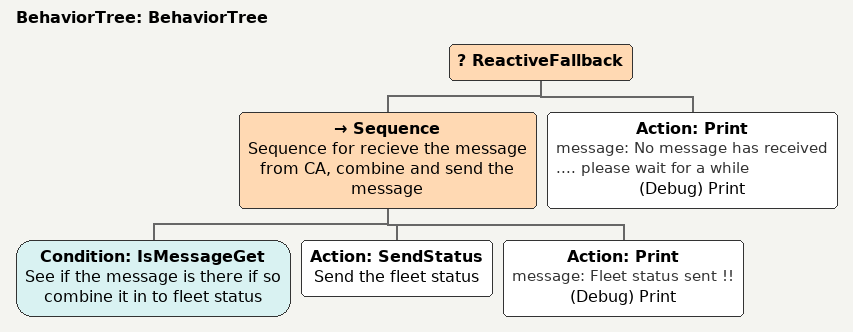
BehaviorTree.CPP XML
<?xml version="1.0"?>
<root main_tree_to_execute="BehaviorTree">
    <BehaviorTree ID="BehaviorTree">
        <ReactiveFallback>
            <Sequence name="Sequence for recieve the message from CA, combine and send the message">
                <Condition ID="IsMessageGet" name="See if the message is there if so combine it in to fleet status"/>
                <Action ID="SendStatus" name="Send the fleet status"/>
                <Action ID="Print" message="Fleet status sent !!" name="(Debug) Print"/>
            </Sequence>
            <Action ID="Print" message="No message has received .... please wait for a while" name="(Debug) Print"/>
        </ReactiveFallback>
    </BehaviorTree>
</root>
